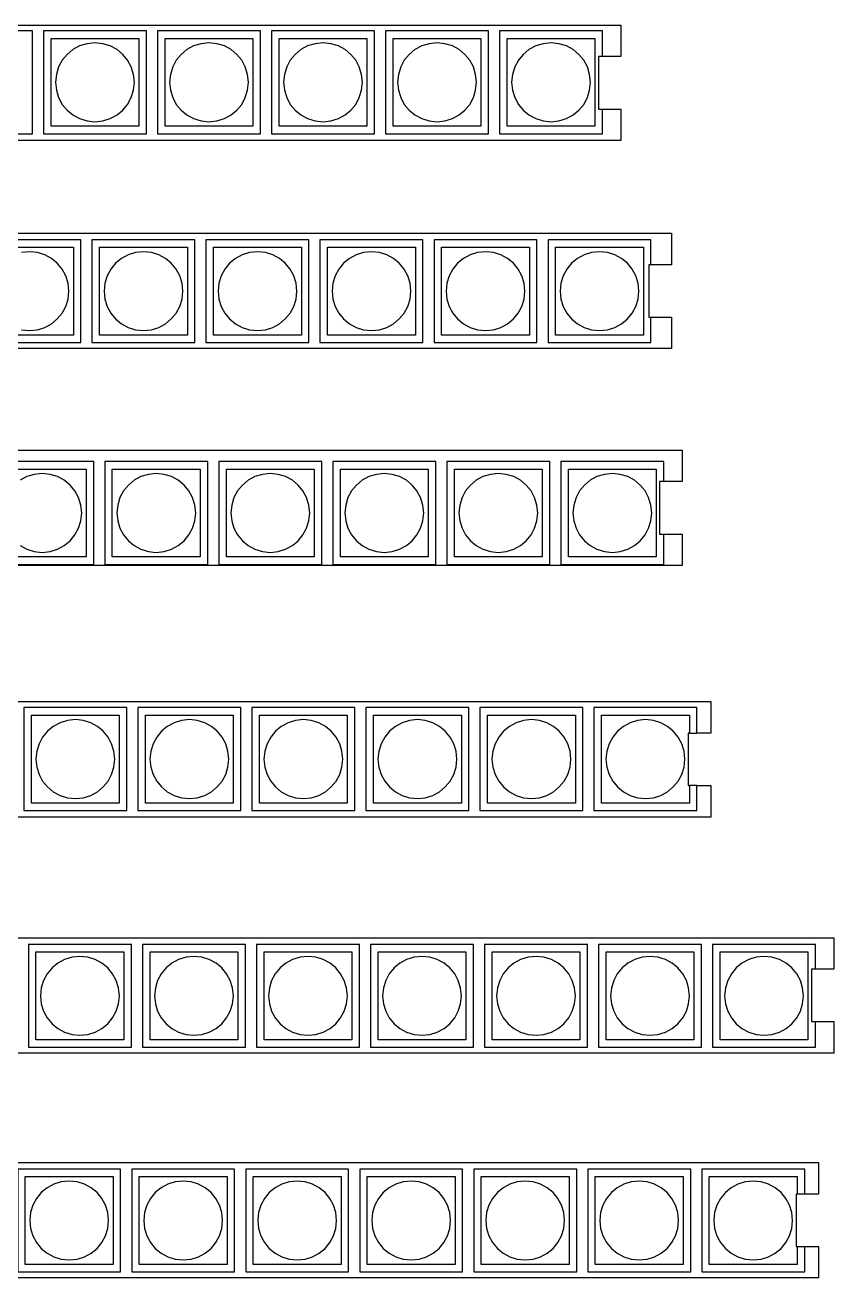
# Model space of a CAD drawing. Extents: x -1323 to 1705, y -706 to 926.
# Drawn here: x 937.9 to 1045.7, y -701 to -533.9 of the extents above; entities that cross this region are included whole.
import ezdxf

# ---------------------------------------------------------------- set-up
doc = ezdxf.new("R2010")
doc.units = 0
doc.layers.add('CAMADA_1', color=7, linetype='CONTINUOUS')

msp = doc.modelspace()

# ---------------------------------------------------------------- linework, layer by layer
at = {"layer": 'CAMADA_1'}
for points in [[(1014.8781, -545.0833), (1017.3382, -545.0833), (1017.3382, -549.2802), (842.3382, -549.2802), (842.3382, -545.0833), (838.4666, -545.0833), (838.4666, -538.0833), (842.3382, -538.0833), (842.3382, -533.8864), (1017.3382, -533.8864), (1017.3382, -538.0833), (1014.8781, -538.0833), (1014.8781, -534.6605), (1001.1581, -534.6605), (1001.1581, -548.3805), (1014.8781, -548.3805), (1014.8781, -545.0833)], [(925.1581, -548.3805), (938.8781, -548.3805), (938.8781, -534.6605), (925.1581, -534.6605), (925.1581, -548.3805)], [(940.3581, -548.3805), (954.0781, -548.3805), (954.0781, -534.6605), (940.3581, -534.6605), (940.3581, -548.3805)], [(953.0781, -535.6605), (953.0781, -547.3805), (941.3581, -547.3805), (941.3581, -535.6605), (953.0781, -535.6605)], [(952.4733, -541.5205), (952.3665, -540.4614), (952.0603, -539.475), (951.5758, -538.5823), (950.9341, -537.8046), (950.1563, -537.1629), (949.2637, -536.6784), (948.2772, -536.3722), (947.2181, -536.2654), (946.159, -536.3722), (945.1726, -536.6784), (944.2799, -537.1629), (943.5022, -537.8046), (942.8605, -538.5823), (942.376, -539.4749), (942.0698, -540.4614), (941.963, -541.5205), (942.0698, -542.5796), (942.376, -543.566), (942.8605, -544.4587), (943.5022, -545.2364), (944.2799, -545.8781), (945.1726, -546.3626), (946.159, -546.6688), (947.2181, -546.7756), (948.2772, -546.6688), (949.2636, -546.3626), (950.1563, -545.8781), (950.934, -545.2364), (951.5757, -544.4587), (952.0603, -543.566), (952.3665, -542.5796), (952.4733, -541.5205)], [(955.5581, -548.3805), (969.2781, -548.3805), (969.2781, -534.6605), (955.5581, -534.6605), (955.5581, -548.3805)], [(968.2781, -535.6605), (968.2781, -547.3805), (956.5581, -547.3805), (956.5581, -535.6605), (968.2781, -535.6605)], [(967.6733, -541.5205), (967.5665, -540.4614), (967.2603, -539.475), (966.7758, -538.5823), (966.1341, -537.8046), (965.3563, -537.1629), (964.4637, -536.6784), (963.4772, -536.3722), (962.4181, -536.2654), (961.359, -536.3722), (960.3726, -536.6784), (959.4799, -537.1629), (958.7022, -537.8046), (958.0605, -538.5823), (957.576, -539.4749), (957.2698, -540.4614), (957.163, -541.5205), (957.2698, -542.5796), (957.576, -543.566), (958.0605, -544.4587), (958.7022, -545.2364), (959.4799, -545.8781), (960.3726, -546.3626), (961.359, -546.6688), (962.4181, -546.7756), (963.4772, -546.6688), (964.4636, -546.3626), (965.3563, -545.8781), (966.134, -545.2364), (966.7757, -544.4587), (967.2603, -543.566), (967.5665, -542.5796), (967.6733, -541.5205)], [(970.7581, -548.3805), (984.4781, -548.3805), (984.4781, -534.6605), (970.7581, -534.6605), (970.7581, -548.3805)], [(983.4781, -535.6605), (983.4781, -547.3805), (971.7581, -547.3805), (971.7581, -535.6605), (983.4781, -535.6605)], [(982.8733, -541.5205), (982.7665, -540.4614), (982.4603, -539.475), (981.9758, -538.5823), (981.3341, -537.8046), (980.5563, -537.1629), (979.6637, -536.6784), (978.6772, -536.3722), (977.6181, -536.2654), (976.559, -536.3722), (975.5726, -536.6784), (974.6799, -537.1629), (973.9022, -537.8046), (973.2605, -538.5823), (972.776, -539.4749), (972.4698, -540.4614), (972.363, -541.5205), (972.4698, -542.5796), (972.776, -543.566), (973.2605, -544.4587), (973.9022, -545.2364), (974.6799, -545.8781), (975.5726, -546.3626), (976.559, -546.6688), (977.6181, -546.7756), (978.6772, -546.6688), (979.6636, -546.3626), (980.5563, -545.8781), (981.334, -545.2364), (981.9757, -544.4587), (982.4603, -543.566), (982.7665, -542.5796), (982.8733, -541.5205)], [(985.9581, -548.3805), (999.6781, -548.3805), (999.6781, -534.6605), (985.9581, -534.6605), (985.9581, -548.3805)], [(998.6781, -535.6605), (998.6781, -547.3805), (986.9581, -547.3805), (986.9581, -535.6605), (998.6781, -535.6605)], [(998.0733, -541.5205), (997.9665, -540.4614), (997.6603, -539.475), (997.1758, -538.5823), (996.5341, -537.8046), (995.7563, -537.1629), (994.8637, -536.6784), (993.8772, -536.3722), (992.8181, -536.2654), (991.759, -536.3722), (990.7726, -536.6784), (989.8799, -537.1629), (989.1022, -537.8046), (988.4605, -538.5823), (987.976, -539.4749), (987.6698, -540.4614), (987.563, -541.5205), (987.6698, -542.5796), (987.976, -543.566), (988.4605, -544.4587), (989.1022, -545.2364), (989.8799, -545.8781), (990.7726, -546.3626), (991.759, -546.6688), (992.8181, -546.7756), (993.8772, -546.6688), (994.8636, -546.3626), (995.7563, -545.8781), (996.534, -545.2364), (997.1757, -544.4587), (997.6603, -543.566), (997.9665, -542.5796), (998.0733, -541.5205)], [(1013.8781, -535.6605), (1013.8781, -547.3805), (1002.1581, -547.3805), (1002.1581, -535.6605), (1013.8781, -535.6605)], [(1013.2733, -541.5205), (1013.1665, -540.4614), (1012.8603, -539.475), (1012.3758, -538.5823), (1011.7341, -537.8046), (1010.9563, -537.1629), (1010.0637, -536.6784), (1009.0772, -536.3722), (1008.0181, -536.2654), (1006.959, -536.3722), (1005.9726, -536.6784), (1005.0799, -537.1629), (1004.3022, -537.8046), (1003.6605, -538.5823), (1003.176, -539.4749), (1002.8698, -540.4614), (1002.763, -541.5205), (1002.8698, -542.5796), (1003.176, -543.566), (1003.6605, -544.4587), (1004.3022, -545.2364), (1005.0799, -545.8781), (1005.9726, -546.3626), (1006.959, -546.6688), (1008.0181, -546.7756), (1009.0772, -546.6688), (1010.0636, -546.3626), (1010.9563, -545.8781), (1011.734, -545.2364), (1012.3757, -544.4587), (1012.8603, -543.566), (1013.1665, -542.5796), (1013.2733, -541.5205)], [(1024.0641, -565.8399), (1021.3364, -565.8399), (1021.3364, -562.5057), (1007.6164, -562.5057), (1007.6164, -576.2257), (1021.3364, -576.2257), (1021.3364, -572.84), (1024.0641, -572.84), (1024.0641, -577.0369), (849.0641, -577.0369), (849.0641, -572.84), (845.1925, -572.84), (845.1925, -565.8399), (849.0641, -565.8399), (849.0641, -561.6431), (1024.0641, -561.6431), (1024.0641, -565.8399)], [(931.6164, -576.2257), (945.3364, -576.2257), (945.3364, -562.5057), (931.6164, -562.5057), (931.6164, -576.2257)], [(946.8164, -576.2257), (960.5364, -576.2257), (960.5364, -562.5057), (946.8164, -562.5057), (946.8164, -576.2257)], [(962.0164, -576.2257), (975.7365, -576.2257), (975.7365, -562.5057), (962.0164, -562.5057), (962.0164, -576.2257)], [(977.2164, -576.2257), (990.9364, -576.2257), (990.9364, -562.5057), (977.2164, -562.5057), (977.2164, -576.2257)], [(992.4164, -576.2257), (1006.1364, -576.2257), (1006.1364, -562.5057), (992.4164, -562.5057), (992.4164, -576.2257)], [(944.3364, -575.2257), (932.6164, -575.2257), (932.6164, -563.5057), (944.3364, -563.5057), (944.3364, -575.2257)], [(947.8164, -575.2257), (947.8164, -563.5057), (959.5365, -563.5057), (959.5365, -575.2257), (947.8164, -575.2257)], [(958.9316, -569.3657), (958.8248, -568.3066), (958.5186, -567.3202), (958.0341, -566.4275), (957.3924, -565.6498), (956.6146, -565.0081), (955.722, -564.5236), (954.7355, -564.2174), (953.6764, -564.1106), (952.6173, -564.2174), (951.6309, -564.5236), (950.7382, -565.0081), (949.9605, -565.6498), (949.3188, -566.4275), (948.8343, -567.3202), (948.5281, -568.3066), (948.4213, -569.3657), (948.5281, -570.4248), (948.8343, -571.4112), (949.3188, -572.3039), (949.9605, -573.0816), (950.7382, -573.7233), (951.6309, -574.2079), (952.6173, -574.5141), (953.6764, -574.6209), (954.7355, -574.5141), (955.7219, -574.2079), (956.6146, -573.7234), (957.3924, -573.0817), (958.0341, -572.3039), (958.5186, -571.4113), (958.8248, -570.4248), (958.9316, -569.3657)], [(974.7364, -575.2257), (963.0164, -575.2257), (963.0164, -563.5057), (974.7364, -563.5057), (974.7364, -575.2257)], [(974.1316, -569.3657), (974.0248, -568.3066), (973.7186, -567.3202), (973.2341, -566.4275), (972.5924, -565.6498), (971.8146, -565.0081), (970.922, -564.5236), (969.9355, -564.2174), (968.8764, -564.1106), (967.8173, -564.2174), (966.8309, -564.5236), (965.9382, -565.0081), (965.1605, -565.6498), (964.5188, -566.4275), (964.0343, -567.3202), (963.7281, -568.3066), (963.6213, -569.3657), (963.7281, -570.4248), (964.0343, -571.4112), (964.5188, -572.3039), (965.1605, -573.0816), (965.9382, -573.7233), (966.8309, -574.2079), (967.8173, -574.5141), (968.8764, -574.6209), (969.9355, -574.5141), (970.9219, -574.2079), (971.8146, -573.7234), (972.5924, -573.0817), (973.2341, -572.3039), (973.7186, -571.4113), (974.0248, -570.4248), (974.1316, -569.3657)], [(978.2164, -575.2257), (978.2164, -563.5057), (989.9365, -563.5057), (989.9365, -575.2257), (978.2164, -575.2257)], [(989.3316, -569.3657), (989.2248, -568.3066), (988.9186, -567.3202), (988.4341, -566.4275), (987.7924, -565.6498), (987.0146, -565.0081), (986.122, -564.5236), (985.1355, -564.2174), (984.0764, -564.1106), (983.0173, -564.2174), (982.0309, -564.5236), (981.1382, -565.0081), (980.3605, -565.6498), (979.7188, -566.4275), (979.2343, -567.3202), (978.9281, -568.3066), (978.8213, -569.3657), (978.9281, -570.4248), (979.2343, -571.4112), (979.7188, -572.3039), (980.3605, -573.0816), (981.1382, -573.7233), (982.0309, -574.2079), (983.0173, -574.5141), (984.0764, -574.6209), (985.1355, -574.5141), (986.1219, -574.2079), (987.0146, -573.7234), (987.7924, -573.0817), (988.4341, -572.3039), (988.9186, -571.4113), (989.2248, -570.4248), (989.3316, -569.3657)], [(993.4164, -575.2257), (993.4164, -563.5057), (1005.1364, -563.5057), (1005.1364, -575.2257), (993.4164, -575.2257)], [(1004.5316, -569.3657), (1004.4248, -568.3066), (1004.1186, -567.3202), (1003.6341, -566.4275), (1002.9924, -565.6498), (1002.2146, -565.0081), (1001.322, -564.5236), (1000.3355, -564.2174), (999.2764, -564.1106), (998.2173, -564.2174), (997.2309, -564.5236), (996.3382, -565.0081), (995.5605, -565.6498), (994.9188, -566.4275), (994.4343, -567.3202), (994.1281, -568.3066), (994.0213, -569.3657), (994.1281, -570.4248), (994.4343, -571.4112), (994.9188, -572.3039), (995.5605, -573.0816), (996.3382, -573.7233), (997.2309, -574.2079), (998.2173, -574.5141), (999.2764, -574.6209), (1000.3355, -574.5141), (1001.3219, -574.2079), (1002.2146, -573.7234), (1002.9924, -573.0817), (1003.6341, -572.3039), (1004.1186, -571.4113), (1004.4248, -570.4248), (1004.5316, -569.3657)], [(1020.3364, -575.2257), (1008.6164, -575.2257), (1008.6164, -563.5057), (1020.3364, -563.5057), (1020.3364, -575.2257)], [(1019.7316, -569.3657), (1019.6248, -568.3066), (1019.3186, -567.3202), (1018.8341, -566.4275), (1018.1924, -565.6498), (1017.4146, -565.0081), (1016.522, -564.5236), (1015.5355, -564.2174), (1014.4764, -564.1106), (1013.4173, -564.2174), (1012.4309, -564.5236), (1011.5382, -565.0081), (1010.7605, -565.6498), (1010.1188, -566.4275), (1009.6343, -567.3202), (1009.3281, -568.3066), (1009.2213, -569.3657), (1009.3281, -570.4248), (1009.6343, -571.4112), (1010.1188, -572.3039), (1010.7605, -573.0816), (1011.5382, -573.7233), (1012.4309, -574.2079), (1013.4173, -574.5141), (1014.4764, -574.6209), (1015.5355, -574.5141), (1016.5219, -574.2079), (1017.4146, -573.7234), (1018.1924, -573.0817), (1018.8341, -572.3039), (1019.3186, -571.4113), (1019.6248, -570.4248), (1019.7316, -569.3657)], [(1025.4851, -594.7747), (1023.0516, -594.7747), (1023.0516, -592.0872), (1009.3316, -592.0872), (1009.3316, -605.8072), (1023.0516, -605.8072), (1023.0516, -601.7748), (1025.4851, -601.7748), (1025.4851, -605.9716), (850.4851, -605.9716), (850.4851, -601.7748), (846.6136, -601.7748), (846.6136, -594.7747), (850.4851, -594.7747), (850.4851, -590.5778), (1025.4851, -590.5778), (1025.4851, -594.7747)], [(933.3316, -605.8072), (947.0516, -605.8072), (947.0516, -592.0872), (933.3316, -592.0872), (933.3316, -605.8072)], [(934.3316, -604.8072), (934.3316, -593.0872), (946.0516, -593.0872), (946.0516, -604.8072), (934.3316, -604.8072)], [(948.5316, -605.8072), (962.2516, -605.8072), (962.2516, -592.0872), (948.5316, -592.0872), (948.5316, -605.8072)], [(961.2516, -604.8072), (949.5316, -604.8072), (949.5316, -593.0872), (961.2516, -593.0872), (961.2516, -604.8072)], [(963.7316, -605.8072), (977.4516, -605.8072), (977.4516, -592.0872), (963.7316, -592.0872), (963.7316, -605.8072)], [(964.7316, -604.8072), (964.7316, -593.0872), (976.4516, -593.0872), (976.4516, -604.8072), (964.7316, -604.8072)], [(978.9316, -605.8072), (992.6516, -605.8072), (992.6516, -592.0872), (978.9316, -592.0872), (978.9316, -605.8072)], [(991.6516, -604.8072), (979.9316, -604.8072), (979.9316, -593.0872), (991.6516, -593.0872), (991.6516, -604.8072)], [(994.1316, -605.8072), (1007.8516, -605.8072), (1007.8516, -592.0872), (994.1316, -592.0872), (994.1316, -605.8072)], [(995.1316, -604.8072), (995.1316, -593.0872), (1006.8516, -593.0872), (1006.8516, -604.8072), (995.1316, -604.8072)], [(1010.3316, -604.8072), (1010.3316, -593.0872), (1022.0516, -593.0872), (1022.0516, -604.8072), (1010.3316, -604.8072)], [(960.6467, -598.9472), (960.5399, -597.8881), (960.2337, -596.9017), (959.7492, -596.009), (959.1075, -595.2312), (958.3298, -594.5895), (957.4371, -594.105), (956.4507, -593.7988), (955.3916, -593.692), (954.3325, -593.7988), (953.3461, -594.105), (952.4534, -594.5895), (951.6756, -595.2312), (951.0339, -596.009), (950.5494, -596.9016), (950.2432, -597.8881), (950.1364, -598.9472), (950.2432, -600.0063), (950.5494, -600.9927), (951.0339, -601.8854), (951.6756, -602.6631), (952.4534, -603.3048), (953.346, -603.7893), (954.3325, -604.0955), (955.3916, -604.2023), (956.4507, -604.0955), (957.4371, -603.7893), (958.3298, -603.3048), (959.1075, -602.6631), (959.7492, -601.8854), (960.2337, -600.9927), (960.5399, -600.0063), (960.6467, -598.9472)], [(975.8467, -598.9472), (975.7399, -597.8881), (975.4337, -596.9017), (974.9492, -596.009), (974.3075, -595.2312), (973.5298, -594.5895), (972.6371, -594.105), (971.6507, -593.7988), (970.5916, -593.692), (969.5325, -593.7988), (968.5461, -594.105), (967.6534, -594.5895), (966.8756, -595.2312), (966.2339, -596.009), (965.7494, -596.9016), (965.4432, -597.8881), (965.3364, -598.9472), (965.4432, -600.0063), (965.7494, -600.9927), (966.2339, -601.8854), (966.8756, -602.6631), (967.6534, -603.3048), (968.546, -603.7893), (969.5325, -604.0955), (970.5916, -604.2023), (971.6507, -604.0955), (972.6371, -603.7893), (973.5298, -603.3048), (974.3075, -602.6631), (974.9492, -601.8854), (975.4337, -600.9927), (975.7399, -600.0063), (975.8467, -598.9472)], [(991.0467, -598.9472), (990.9399, -597.8881), (990.6337, -596.9017), (990.1492, -596.009), (989.5075, -595.2312), (988.7298, -594.5895), (987.8371, -594.105), (986.8507, -593.7988), (985.7916, -593.692), (984.7325, -593.7988), (983.7461, -594.105), (982.8534, -594.5895), (982.0756, -595.2312), (981.4339, -596.009), (980.9494, -596.9016), (980.6432, -597.8881), (980.5364, -598.9472), (980.6432, -600.0063), (980.9494, -600.9927), (981.4339, -601.8854), (982.0756, -602.6631), (982.8534, -603.3048), (983.746, -603.7893), (984.7325, -604.0955), (985.7916, -604.2023), (986.8507, -604.0955), (987.8371, -603.7893), (988.7298, -603.3048), (989.5075, -602.6631), (990.1492, -601.8854), (990.6337, -600.9927), (990.9399, -600.0063), (991.0467, -598.9472)], [(1006.2467, -598.9472), (1006.1399, -597.8881), (1005.8337, -596.9017), (1005.3492, -596.009), (1004.7075, -595.2312), (1003.9298, -594.5895), (1003.0371, -594.105), (1002.0507, -593.7988), (1000.9916, -593.692), (999.9325, -593.7988), (998.9461, -594.105), (998.0534, -594.5895), (997.2756, -595.2312), (996.6339, -596.009), (996.1494, -596.9016), (995.8432, -597.8881), (995.7364, -598.9472), (995.8432, -600.0063), (996.1494, -600.9927), (996.6339, -601.8854), (997.2756, -602.6631), (998.0534, -603.3048), (998.946, -603.7893), (999.9325, -604.0955), (1000.9916, -604.2023), (1002.0507, -604.0955), (1003.0371, -603.7893), (1003.9298, -603.3048), (1004.7075, -602.6631), (1005.3492, -601.8854), (1005.8337, -600.9927), (1006.1399, -600.0063), (1006.2467, -598.9472)], [(1021.4467, -598.9472), (1021.3399, -597.8881), (1021.0337, -596.9017), (1020.5492, -596.009), (1019.9075, -595.2312), (1019.1298, -594.5895), (1018.2371, -594.105), (1017.2507, -593.7988), (1016.1916, -593.692), (1015.1325, -593.7988), (1014.1461, -594.105), (1013.2534, -594.5895), (1012.4756, -595.2312), (1011.8339, -596.009), (1011.3494, -596.9016), (1011.0432, -597.8881), (1010.9364, -598.9472), (1011.0432, -600.0063), (1011.3494, -600.9927), (1011.8339, -601.8854), (1012.4756, -602.6631), (1013.2534, -603.3048), (1014.146, -603.7893), (1015.1325, -604.0955), (1016.1916, -604.2023), (1017.2507, -604.0955), (1018.2371, -603.7893), (1019.1298, -603.3048), (1019.9075, -602.6631), (1020.5492, -601.8854), (1021.0337, -600.9927), (1021.3399, -600.0063), (1021.4467, -598.9472)], [(1027.4607, -635.2961), (1029.3219, -635.2961), (1029.3219, -639.498), (854.3219, -639.498), (854.3219, -635.2961), (850.4503, -635.2961), (850.4503, -628.2961), (854.3219, -628.2961), (854.3219, -624.1042), (1029.3219, -624.1042), (1029.3219, -628.2961), (1027.4607, -628.2961), (1027.4607, -624.9077), (1013.7407, -624.9077), (1013.7407, -638.6277), (1027.4607, -638.6277), (1027.4607, -635.2961)], [(937.7407, -638.6277), (951.4607, -638.6277), (951.4607, -624.9077), (937.7407, -624.9077), (937.7407, -638.6277)], [(950.4607, -625.9077), (950.4607, -637.6277), (938.7407, -637.6277), (938.7407, -625.9077), (950.4607, -625.9077)], [(949.8558, -631.7677), (949.749, -630.7086), (949.4428, -629.7222), (948.9583, -628.8295), (948.3166, -628.0518), (947.5389, -627.4101), (946.6462, -626.9256), (945.6598, -626.6194), (944.6007, -626.5126), (943.5416, -626.6194), (942.5552, -626.9256), (941.6625, -627.4101), (940.8848, -628.0518), (940.2431, -628.8295), (939.7585, -629.7222), (939.4523, -630.7086), (939.3455, -631.7677), (939.4523, -632.8268), (939.7585, -633.8132), (940.243, -634.7059), (940.8847, -635.4836), (941.6625, -636.1253), (942.5551, -636.6098), (943.5416, -636.916), (944.6007, -637.0228), (945.6598, -636.916), (946.6462, -636.6098), (947.5389, -636.1253), (948.3166, -635.4837), (948.9583, -634.7059), (949.4428, -633.8133), (949.749, -632.8268), (949.8558, -631.7677)], [(952.9407, -638.6277), (966.6607, -638.6277), (966.6607, -624.9077), (952.9407, -624.9077), (952.9407, -638.6277)], [(953.9407, -625.9077), (965.6607, -625.9077), (965.6607, -637.6277), (953.9407, -637.6277), (953.9407, -625.9077)], [(965.0558, -631.7677), (964.949, -630.7086), (964.6428, -629.7222), (964.1583, -628.8295), (963.5166, -628.0518), (962.7389, -627.4101), (961.8462, -626.9256), (960.8598, -626.6194), (959.8007, -626.5126), (958.7416, -626.6194), (957.7552, -626.9256), (956.8625, -627.4101), (956.0848, -628.0518), (955.4431, -628.8295), (954.9585, -629.7222), (954.6523, -630.7086), (954.5455, -631.7677), (954.6523, -632.8268), (954.9585, -633.8132), (955.443, -634.7059), (956.0847, -635.4836), (956.8625, -636.1253), (957.7551, -636.6098), (958.7416, -636.916), (959.8007, -637.0228), (960.8598, -636.916), (961.8462, -636.6098), (962.7389, -636.1253), (963.5166, -635.4837), (964.1583, -634.7059), (964.6428, -633.8133), (964.949, -632.8268), (965.0558, -631.7677)], [(968.1407, -638.6277), (981.8607, -638.6277), (981.8607, -624.9077), (968.1407, -624.9077), (968.1407, -638.6277)], [(969.1407, -625.9077), (980.8607, -625.9077), (980.8607, -637.6277), (969.1407, -637.6277), (969.1407, -625.9077)], [(980.2558, -631.7677), (980.149, -630.7086), (979.8428, -629.7222), (979.3583, -628.8295), (978.7166, -628.0518), (977.9389, -627.4101), (977.0462, -626.9256), (976.0598, -626.6194), (975.0007, -626.5126), (973.9416, -626.6194), (972.9552, -626.9256), (972.0625, -627.4101), (971.2848, -628.0518), (970.6431, -628.8295), (970.1585, -629.7222), (969.8523, -630.7086), (969.7455, -631.7677), (969.8523, -632.8268), (970.1585, -633.8132), (970.643, -634.7059), (971.2847, -635.4836), (972.0625, -636.1253), (972.9551, -636.6098), (973.9416, -636.916), (975.0007, -637.0228), (976.0598, -636.916), (977.0462, -636.6098), (977.9389, -636.1253), (978.7166, -635.4837), (979.3583, -634.7059), (979.8428, -633.8133), (980.149, -632.8268), (980.2558, -631.7677)], [(983.3407, -638.6277), (997.0607, -638.6277), (997.0607, -624.9077), (983.3407, -624.9077), (983.3407, -638.6277)], [(996.0607, -625.9077), (996.0607, -637.6277), (984.3407, -637.6277), (984.3407, -625.9077), (996.0607, -625.9077)], [(995.4558, -631.7677), (995.349, -630.7086), (995.0428, -629.7222), (994.5583, -628.8295), (993.9166, -628.0518), (993.1389, -627.4101), (992.2462, -626.9256), (991.2598, -626.6194), (990.2007, -626.5126), (989.1416, -626.6194), (988.1552, -626.9256), (987.2625, -627.4101), (986.4848, -628.0518), (985.8431, -628.8295), (985.3585, -629.7222), (985.0523, -630.7086), (984.9455, -631.7677), (985.0523, -632.8268), (985.3585, -633.8132), (985.843, -634.7059), (986.4847, -635.4836), (987.2625, -636.1253), (988.1551, -636.6098), (989.1416, -636.916), (990.2007, -637.0228), (991.2598, -636.916), (992.2462, -636.6098), (993.1389, -636.1253), (993.9166, -635.4837), (994.5583, -634.7059), (995.0428, -633.8133), (995.349, -632.8268), (995.4558, -631.7677)], [(998.5407, -638.6277), (1012.2607, -638.6277), (1012.2607, -624.9077), (998.5407, -624.9077), (998.5407, -638.6277)], [(1011.2607, -625.9077), (1011.2607, -637.6277), (999.5407, -637.6277), (999.5407, -625.9077), (1011.2607, -625.9077)], [(1010.6558, -631.7677), (1010.549, -630.7086), (1010.2428, -629.7222), (1009.7583, -628.8295), (1009.1166, -628.0518), (1008.3389, -627.4101), (1007.4462, -626.9256), (1006.4598, -626.6194), (1005.4007, -626.5126), (1004.3416, -626.6194), (1003.3552, -626.9256), (1002.4625, -627.4101), (1001.6848, -628.0518), (1001.0431, -628.8295), (1000.5585, -629.7222), (1000.2523, -630.7086), (1000.1455, -631.7677), (1000.2523, -632.8268), (1000.5585, -633.8132), (1001.043, -634.7059), (1001.6847, -635.4836), (1002.4625, -636.1253), (1003.3551, -636.6098), (1004.3416, -636.916), (1005.4007, -637.0228), (1006.4598, -636.916), (1007.4462, -636.6098), (1008.3389, -636.1253), (1009.1166, -635.4837), (1009.7583, -634.7059), (1010.2428, -633.8133), (1010.549, -632.8268), (1010.6558, -631.7677)], [(1026.3219, -635.2961), (1026.4607, -635.2961), (1026.4607, -637.6277), (1014.7407, -637.6277), (1014.7407, -625.9077), (1026.4607, -625.9077), (1026.4607, -628.2961), (1026.3219, -628.2961), (1026.3219, -635.2961)], [(1025.8558, -631.7677), (1025.749, -630.7086), (1025.4428, -629.7222), (1024.9583, -628.8295), (1024.3166, -628.0518), (1023.5389, -627.4101), (1022.6462, -626.9256), (1021.6598, -626.6194), (1020.6007, -626.5126), (1019.5416, -626.6194), (1018.5552, -626.9256), (1017.6625, -627.4101), (1016.8848, -628.0518), (1016.2431, -628.8295), (1015.7585, -629.7222), (1015.4523, -630.7086), (1015.3455, -631.7677), (1015.4523, -632.8268), (1015.7585, -633.8132), (1016.243, -634.7059), (1016.8847, -635.4836), (1017.6625, -636.1253), (1018.5551, -636.6098), (1019.5416, -636.916), (1020.6007, -637.0228), (1021.6598, -636.916), (1022.6462, -636.6098), (1023.5389, -636.1253), (1024.3166, -635.4837), (1024.9583, -634.7059), (1025.4428, -633.8133), (1025.749, -632.8268), (1025.8558, -631.7677)], [(1045.7345, -659.7816), (1043.2744, -659.7816), (1043.2744, -656.4844), (1029.5544, -656.4844), (1029.5544, -670.2043), (1043.2744, -670.2043), (1043.2744, -666.7815), (1045.7345, -666.7815), (1045.7345, -670.9785), (870.7345, -670.9785), (870.7345, -666.7815), (866.8629, -666.7815), (866.8629, -659.7816), (870.7345, -659.7816), (870.7345, -655.5846), (1045.7345, -655.5846), (1045.7345, -659.7816)], [(952.0744, -656.4844), (938.3544, -656.4844), (938.3544, -670.2043), (952.0744, -670.2043), (952.0744, -656.4844)], [(967.2744, -656.4844), (953.5544, -656.4844), (953.5544, -670.2043), (967.2744, -670.2043), (967.2744, -656.4844)], [(982.4744, -656.4844), (968.7544, -656.4844), (968.7544, -670.2043), (982.4744, -670.2043), (982.4744, -656.4844)], [(997.6744, -656.4844), (983.9544, -656.4844), (983.9544, -670.2043), (997.6744, -670.2043), (997.6744, -656.4844)], [(1012.8744, -656.4844), (999.1544, -656.4844), (999.1544, -670.2043), (1012.8744, -670.2043), (1012.8744, -656.4844)], [(1028.0744, -656.4844), (1014.3544, -656.4844), (1014.3544, -670.2043), (1028.0744, -670.2043), (1028.0744, -656.4844)], [(951.0744, -657.4844), (951.0744, -669.2044), (939.3544, -669.2044), (939.3544, -657.4844), (951.0744, -657.4844)], [(950.4695, -663.3444), (950.3627, -662.2853), (950.0565, -661.2988), (949.572, -660.4062), (948.9303, -659.6284), (948.1526, -658.9867), (947.2599, -658.5022), (946.2735, -658.196), (945.2144, -658.0892), (944.1553, -658.196), (943.1689, -658.5022), (942.2762, -658.9867), (941.4985, -659.6284), (940.8568, -660.4061), (940.3722, -661.2988), (940.066, -662.2852), (939.9592, -663.3443), (940.066, -664.4034), (940.3722, -665.3899), (940.8567, -666.2825), (941.4984, -667.0603), (942.2762, -667.702), (943.1688, -668.1865), (944.1553, -668.4927), (945.2144, -668.5995), (946.2735, -668.4927), (947.2599, -668.1865), (948.1526, -667.702), (948.9303, -667.0603), (949.572, -666.2826), (950.0565, -665.3899), (950.3627, -664.4035), (950.4695, -663.3444)], [(966.2744, -657.4844), (966.2744, -669.2044), (954.5544, -669.2044), (954.5544, -657.4844), (966.2744, -657.4844)], [(965.6695, -663.3444), (965.5627, -662.2853), (965.2565, -661.2988), (964.772, -660.4062), (964.1303, -659.6284), (963.3526, -658.9867), (962.4599, -658.5022), (961.4735, -658.196), (960.4144, -658.0892), (959.3553, -658.196), (958.3689, -658.5022), (957.4762, -658.9867), (956.6985, -659.6284), (956.0568, -660.4061), (955.5722, -661.2988), (955.266, -662.2852), (955.1592, -663.3443), (955.266, -664.4034), (955.5722, -665.3899), (956.0567, -666.2825), (956.6984, -667.0603), (957.4762, -667.702), (958.3688, -668.1865), (959.3553, -668.4927), (960.4144, -668.5995), (961.4735, -668.4927), (962.4599, -668.1865), (963.3526, -667.702), (964.1303, -667.0603), (964.772, -666.2826), (965.2565, -665.3899), (965.5627, -664.4035), (965.6695, -663.3444)], [(981.4744, -657.4844), (981.4744, -669.2044), (969.7544, -669.2044), (969.7544, -657.4844), (981.4744, -657.4844)], [(980.8695, -663.3444), (980.7627, -662.2853), (980.4565, -661.2988), (979.972, -660.4062), (979.3303, -659.6284), (978.5526, -658.9867), (977.6599, -658.5022), (976.6735, -658.196), (975.6144, -658.0892), (974.5553, -658.196), (973.5689, -658.5022), (972.6762, -658.9867), (971.8985, -659.6284), (971.2568, -660.4061), (970.7722, -661.2988), (970.466, -662.2852), (970.3592, -663.3443), (970.466, -664.4034), (970.7722, -665.3899), (971.2567, -666.2825), (971.8984, -667.0603), (972.6762, -667.702), (973.5688, -668.1865), (974.5553, -668.4927), (975.6144, -668.5995), (976.6735, -668.4927), (977.6599, -668.1865), (978.5526, -667.702), (979.3303, -667.0603), (979.972, -666.2826), (980.4565, -665.3899), (980.7627, -664.4035), (980.8695, -663.3444)], [(984.9544, -657.4844), (996.6744, -657.4844), (996.6744, -669.2044), (984.9544, -669.2044), (984.9544, -657.4844)], [(996.0695, -663.3444), (995.9627, -662.2853), (995.6565, -661.2988), (995.172, -660.4062), (994.5303, -659.6284), (993.7526, -658.9867), (992.8599, -658.5022), (991.8735, -658.196), (990.8144, -658.0892), (989.7553, -658.196), (988.7689, -658.5022), (987.8762, -658.9867), (987.0985, -659.6284), (986.4568, -660.4061), (985.9722, -661.2988), (985.666, -662.2852), (985.5592, -663.3443), (985.666, -664.4034), (985.9722, -665.3899), (986.4567, -666.2825), (987.0984, -667.0603), (987.8762, -667.702), (988.7688, -668.1865), (989.7553, -668.4927), (990.8144, -668.5995), (991.8735, -668.4927), (992.8599, -668.1865), (993.7526, -667.702), (994.5303, -667.0603), (995.172, -666.2826), (995.6565, -665.3899), (995.9627, -664.4035), (996.0695, -663.3444)], [(1011.8744, -657.4844), (1011.8744, -669.2044), (1000.1544, -669.2044), (1000.1544, -657.4844), (1011.8744, -657.4844)], [(1011.2695, -663.3444), (1011.1627, -662.2853), (1010.8565, -661.2988), (1010.372, -660.4062), (1009.7303, -659.6284), (1008.9526, -658.9867), (1008.0599, -658.5022), (1007.0735, -658.196), (1006.0144, -658.0892), (1004.9553, -658.196), (1003.9689, -658.5022), (1003.0762, -658.9867), (1002.2985, -659.6284), (1001.6568, -660.4061), (1001.1722, -661.2988), (1000.866, -662.2852), (1000.7592, -663.3443), (1000.866, -664.4034), (1001.1722, -665.3899), (1001.6567, -666.2825), (1002.2984, -667.0603), (1003.0762, -667.702), (1003.9688, -668.1865), (1004.9553, -668.4927), (1006.0144, -668.5995), (1007.0735, -668.4927), (1008.0599, -668.1865), (1008.9526, -667.702), (1009.7303, -667.0603), (1010.372, -666.2826), (1010.8565, -665.3899), (1011.1627, -664.4035), (1011.2695, -663.3444)], [(1015.3544, -657.4844), (1027.0744, -657.4844), (1027.0744, -669.2044), (1015.3544, -669.2044), (1015.3544, -657.4844)], [(1026.4695, -663.3444), (1026.3627, -662.2853), (1026.0565, -661.2988), (1025.572, -660.4062), (1024.9303, -659.6284), (1024.1526, -658.9867), (1023.2599, -658.5022), (1022.2735, -658.196), (1021.2144, -658.0892), (1020.1553, -658.196), (1019.1689, -658.5022), (1018.2762, -658.9867), (1017.4985, -659.6284), (1016.8568, -660.4061), (1016.3722, -661.2988), (1016.066, -662.2852), (1015.9592, -663.3443), (1016.066, -664.4034), (1016.3722, -665.3899), (1016.8567, -666.2825), (1017.4984, -667.0603), (1018.2762, -667.702), (1019.1688, -668.1865), (1020.1553, -668.4927), (1021.2144, -668.5995), (1022.2735, -668.4927), (1023.2599, -668.1865), (1024.1526, -667.702), (1024.9303, -667.0603), (1025.572, -666.2826), (1026.0565, -665.3899), (1026.3627, -664.4035), (1026.4695, -663.3444)], [(1042.2744, -657.4844), (1042.2744, -669.2044), (1030.5544, -669.2044), (1030.5544, -657.4844), (1042.2744, -657.4844)], [(1041.6695, -663.3444), (1041.5627, -662.2853), (1041.2565, -661.2988), (1040.772, -660.4062), (1040.1303, -659.6284), (1039.3526, -658.9867), (1038.4599, -658.5022), (1037.4735, -658.196), (1036.4144, -658.0892), (1035.3553, -658.196), (1034.3689, -658.5022), (1033.4762, -658.9867), (1032.6985, -659.6284), (1032.0568, -660.4061), (1031.5722, -661.2988), (1031.266, -662.2852), (1031.1592, -663.3443), (1031.266, -664.4034), (1031.5722, -665.3899), (1032.0567, -666.2825), (1032.6984, -667.0603), (1033.4762, -667.702), (1034.3688, -668.1865), (1035.3553, -668.4927), (1036.4144, -668.5995), (1037.4735, -668.4927), (1038.4599, -668.1865), (1039.3526, -667.702), (1040.1303, -667.0603), (1040.772, -666.2826), (1041.2565, -665.3899), (1041.5627, -664.4035), (1041.6695, -663.3444)], [(1043.6977, -689.7678), (1041.8365, -689.7678), (1041.8365, -686.4362), (1028.1165, -686.4362), (1028.1165, -700.1562), (1041.8365, -700.1562), (1041.8365, -696.7678), (1043.6977, -696.7678), (1043.6977, -700.9597), (868.6977, -700.9597), (868.6977, -696.7678), (864.8262, -696.7678), (864.8262, -689.7678), (868.6977, -689.7678), (868.6977, -685.5659), (1043.6977, -685.5659), (1043.6977, -689.7678)], [(950.6365, -686.4362), (936.9165, -686.4362), (936.9165, -700.1562), (950.6365, -700.1562), (950.6365, -686.4362)], [(965.8365, -686.4362), (952.1165, -686.4362), (952.1165, -700.1562), (965.8365, -700.1562), (965.8365, -686.4362)], [(981.0365, -686.4362), (967.3165, -686.4362), (967.3165, -700.1562), (981.0365, -700.1562), (981.0365, -686.4362)], [(996.2365, -686.4362), (982.5165, -686.4362), (982.5165, -700.1562), (996.2365, -700.1562), (996.2365, -686.4362)], [(1011.4365, -686.4362), (997.7165, -686.4362), (997.7165, -700.1562), (1011.4365, -700.1562), (1011.4365, -686.4362)], [(1026.6365, -686.4362), (1012.9165, -686.4362), (1012.9165, -700.1562), (1026.6365, -700.1562), (1026.6365, -686.4362)], [(937.9165, -687.4362), (949.6365, -687.4362), (949.6365, -699.1562), (937.9165, -699.1562), (937.9165, -687.4362)], [(949.0317, -693.2962), (948.9249, -692.2371), (948.6187, -691.2507), (948.1342, -690.358), (947.4925, -689.5803), (946.7147, -688.9386), (945.8221, -688.4541), (944.8356, -688.1479), (943.7765, -688.0411), (942.7174, -688.1479), (941.731, -688.4541), (940.8383, -688.9386), (940.0606, -689.5803), (939.4189, -690.358), (938.9344, -691.2507), (938.6282, -692.2371), (938.5214, -693.2962), (938.6282, -694.3553), (938.9344, -695.3417), (939.4189, -696.2344), (940.0606, -697.0122), (940.8383, -697.6539), (941.731, -698.1384), (942.7174, -698.4446), (943.7765, -698.5514), (944.8356, -698.4446), (945.822, -698.1384), (946.7147, -697.6539), (947.4924, -697.0122), (948.1341, -696.2345), (948.6187, -695.3418), (948.9249, -694.3554), (949.0317, -693.2963)], [(964.8365, -687.4362), (964.8365, -699.1562), (953.1165, -699.1562), (953.1165, -687.4362), (964.8365, -687.4362)], [(964.2317, -693.2962), (964.1249, -692.2371), (963.8187, -691.2507), (963.3342, -690.358), (962.6925, -689.5803), (961.9147, -688.9386), (961.0221, -688.4541), (960.0356, -688.1479), (958.9765, -688.0411), (957.9174, -688.1479), (956.931, -688.4541), (956.0383, -688.9386), (955.2606, -689.5803), (954.6189, -690.358), (954.1344, -691.2507), (953.8282, -692.2371), (953.7214, -693.2962), (953.8282, -694.3553), (954.1344, -695.3417), (954.6189, -696.2344), (955.2606, -697.0122), (956.0383, -697.6539), (956.931, -698.1384), (957.9174, -698.4446), (958.9765, -698.5514), (960.0356, -698.4446), (961.022, -698.1384), (961.9147, -697.6539), (962.6924, -697.0122), (963.3341, -696.2345), (963.8187, -695.3418), (964.1249, -694.3554), (964.2317, -693.2963)], [(968.3165, -687.4362), (980.0365, -687.4362), (980.0365, -699.1562), (968.3165, -699.1562), (968.3165, -687.4362)], [(979.4317, -693.2962), (979.3249, -692.2371), (979.0187, -691.2507), (978.5342, -690.358), (977.8925, -689.5803), (977.1147, -688.9386), (976.2221, -688.4541), (975.2356, -688.1479), (974.1765, -688.0411), (973.1174, -688.1479), (972.131, -688.4541), (971.2383, -688.9386), (970.4606, -689.5803), (969.8189, -690.358), (969.3344, -691.2507), (969.0282, -692.2371), (968.9214, -693.2962), (969.0282, -694.3553), (969.3344, -695.3417), (969.8189, -696.2344), (970.4606, -697.0122), (971.2383, -697.6539), (972.131, -698.1384), (973.1174, -698.4446), (974.1765, -698.5514), (975.2356, -698.4446), (976.222, -698.1384), (977.1147, -697.6539), (977.8924, -697.0122), (978.5341, -696.2345), (979.0187, -695.3418), (979.3249, -694.3554), (979.4317, -693.2963)], [(983.5165, -687.4362), (995.2365, -687.4362), (995.2365, -699.1562), (983.5165, -699.1562), (983.5165, -687.4362)], [(994.6317, -693.2962), (994.5249, -692.2371), (994.2187, -691.2507), (993.7342, -690.358), (993.0925, -689.5803), (992.3147, -688.9386), (991.4221, -688.4541), (990.4356, -688.1479), (989.3765, -688.0411), (988.3174, -688.1479), (987.331, -688.4541), (986.4383, -688.9386), (985.6606, -689.5803), (985.0189, -690.358), (984.5344, -691.2507), (984.2282, -692.2371), (984.1214, -693.2962), (984.2282, -694.3553), (984.5344, -695.3417), (985.0189, -696.2344), (985.6606, -697.0122), (986.4383, -697.6539), (987.331, -698.1384), (988.3174, -698.4446), (989.3765, -698.5514), (990.4356, -698.4446), (991.422, -698.1384), (992.3147, -697.6539), (993.0924, -697.0122), (993.7341, -696.2345), (994.2187, -695.3418), (994.5249, -694.3554), (994.6317, -693.2963)], [(1010.4365, -687.4362), (1010.4365, -699.1562), (998.7165, -699.1562), (998.7165, -687.4362), (1010.4365, -687.4362)], [(1009.8317, -693.2962), (1009.7249, -692.2371), (1009.4187, -691.2507), (1008.9342, -690.358), (1008.2925, -689.5803), (1007.5147, -688.9386), (1006.6221, -688.4541), (1005.6356, -688.1479), (1004.5765, -688.0411), (1003.5174, -688.1479), (1002.531, -688.4541), (1001.6383, -688.9386), (1000.8606, -689.5803), (1000.2189, -690.358), (999.7344, -691.2507), (999.4282, -692.2371), (999.3214, -693.2962), (999.4282, -694.3553), (999.7344, -695.3417), (1000.2189, -696.2344), (1000.8606, -697.0122), (1001.6383, -697.6539), (1002.531, -698.1384), (1003.5174, -698.4446), (1004.5765, -698.5514), (1005.6356, -698.4446), (1006.622, -698.1384), (1007.5147, -697.6539), (1008.2924, -697.0122), (1008.9341, -696.2345), (1009.4187, -695.3418), (1009.7249, -694.3554), (1009.8317, -693.2963)], [(1025.6365, -687.4362), (1025.6365, -699.1562), (1013.9165, -699.1562), (1013.9165, -687.4362), (1025.6365, -687.4362)], [(1025.0317, -693.2962), (1024.9249, -692.2371), (1024.6187, -691.2507), (1024.1342, -690.358), (1023.4925, -689.5803), (1022.7147, -688.9386), (1021.8221, -688.4541), (1020.8356, -688.1479), (1019.7765, -688.0411), (1018.7174, -688.1479), (1017.731, -688.4541), (1016.8383, -688.9386), (1016.0606, -689.5803), (1015.4189, -690.358), (1014.9344, -691.2507), (1014.6282, -692.2371), (1014.5214, -693.2962), (1014.6282, -694.3553), (1014.9344, -695.3417), (1015.4189, -696.2344), (1016.0606, -697.0122), (1016.8383, -697.6539), (1017.731, -698.1384), (1018.7174, -698.4446), (1019.7765, -698.5514), (1020.8356, -698.4446), (1021.822, -698.1384), (1022.7147, -697.6539), (1023.4924, -697.0122), (1024.1341, -696.2345), (1024.6187, -695.3418), (1024.9249, -694.3554), (1025.0317, -693.2963)], [(1040.8365, -689.7678), (1040.6977, -689.7678), (1040.6977, -696.7678), (1040.8365, -696.7678), (1040.8365, -699.1562), (1029.1165, -699.1562), (1029.1165, -687.4362), (1040.8365, -687.4362), (1040.8365, -689.7678)], [(1040.2317, -693.2962), (1040.1249, -692.2371), (1039.8187, -691.2507), (1039.3342, -690.358), (1038.6925, -689.5803), (1037.9147, -688.9386), (1037.0221, -688.4541), (1036.0356, -688.1479), (1034.9765, -688.0411), (1033.9174, -688.1479), (1032.931, -688.4541), (1032.0383, -688.9386), (1031.2606, -689.5803), (1030.6189, -690.358), (1030.1344, -691.2507), (1029.8282, -692.2371), (1029.7214, -693.2962), (1029.8282, -694.3553), (1030.1344, -695.3417), (1030.6189, -696.2344), (1031.2606, -697.0122), (1032.0383, -697.6539), (1032.931, -698.1384), (1033.9174, -698.4446), (1034.9765, -698.5514), (1036.0356, -698.4446), (1037.022, -698.1384), (1037.9147, -697.6539), (1038.6924, -697.0122), (1039.3341, -696.2345), (1039.8187, -695.3418), (1040.1249, -694.3554), (1040.2317, -693.2963)]]:
    msp.add_lwpolyline(points, close=True, dxfattribs=at)
for points in [[(1014.8781, -538.0833), (1014.3382, -538.0833), (1014.3382, -545.0833), (1014.8781, -545.0833)], [(937.4173, -574.5141), (938.4764, -574.6209), (939.5355, -574.5141), (940.5219, -574.2079), (941.4146, -573.7234), (942.1924, -573.0817), (942.8341, -572.3039), (943.3186, -571.4113), (943.6248, -570.4248), (943.7316, -569.3657), (943.7316, -569.3657), (943.6248, -568.3066), (943.3186, -567.3202), (942.8341, -566.4275), (942.1924, -565.6498), (941.4146, -565.0081), (940.522, -564.5236), (939.5355, -564.2174), (938.4764, -564.1106), (937.4173, -564.2174)], [(1021.3364, -565.8399), (1021.0641, -565.8399), (1021.0641, -572.84), (1021.3364, -572.84)], [(937.2534, -603.3048), (938.146, -603.7893), (939.1325, -604.0955), (940.1916, -604.2023), (941.2507, -604.0955), (942.2371, -603.7893), (943.1298, -603.3048), (943.9075, -602.6631), (944.5492, -601.8854), (945.0337, -600.9927), (945.3399, -600.0063), (945.4467, -598.9472), (945.4467, -598.9472), (945.3399, -597.8881), (945.0337, -596.9017), (944.5492, -596.009), (943.9075, -595.2312), (943.1298, -594.5895), (942.2371, -594.105), (941.2507, -593.7988), (940.1916, -593.692), (939.1325, -593.7988), (938.1461, -594.105), (937.2534, -594.5895)], [(1023.0516, -594.7747), (1022.4851, -594.7747), (1022.4851, -601.7748), (1023.0516, -601.7748)], [(1026.4607, -628.2961), (1027.4607, -628.2961)], [(1027.4607, -635.2961), (1026.4607, -635.2961)], [(1043.2744, -659.7816), (1042.7345, -659.7816), (1042.7345, -666.7815), (1043.2744, -666.7815)], [(1041.8365, -689.7678), (1040.8365, -689.7678)], [(1040.8365, -696.7678), (1041.8365, -696.7678)]]:
    msp.add_lwpolyline(points, dxfattribs=at)

doc.saveas('drawing.dxf')
